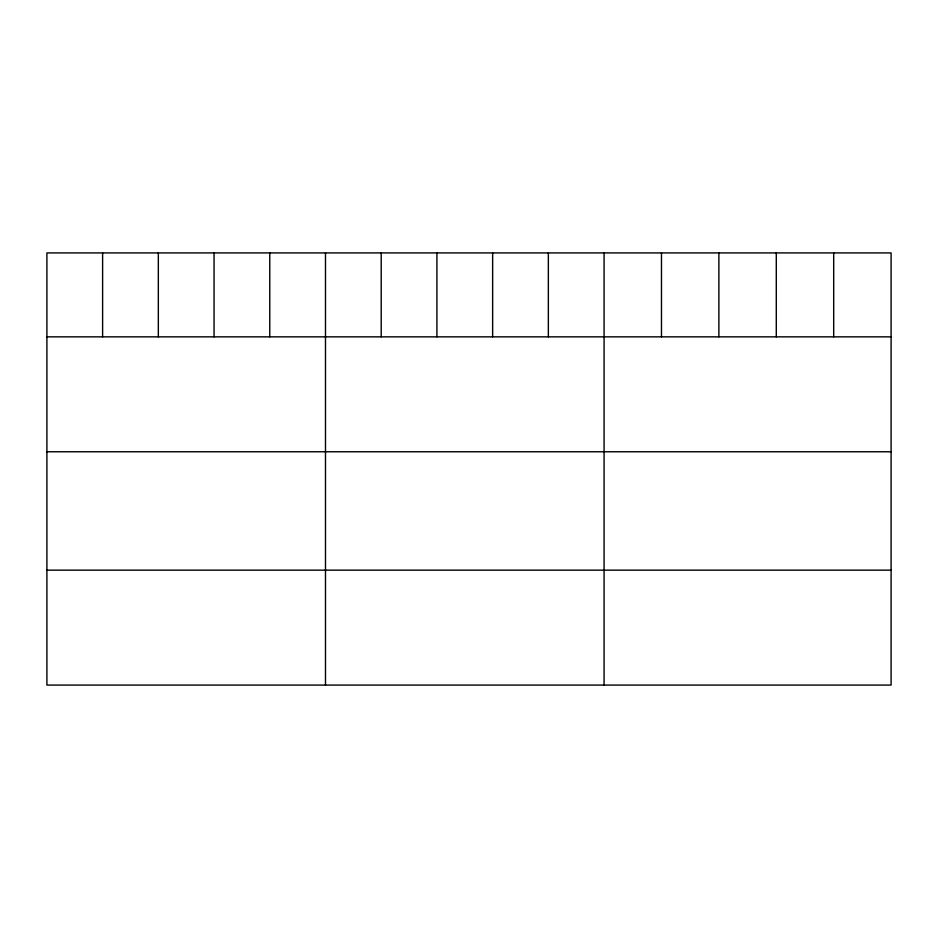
<?xml version="1.0" encoding="UTF-8"?>
<svg xmlns="http://www.w3.org/2000/svg" width="938" height="938" viewBox="0 0 938 938"><rect width="100%" height="100%" fill="white"/><g stroke="black" fill="none" stroke-linecap="round" stroke-linejoin="round"><path stroke-width="1.41" d="M891.1 336.848L891.1 685.08L46.9 685.08L46.9 252.92L891.1 252.92L891.1 336.848L46.9 336.848M46.9 451.764L891.1 451.764M46.9 570.163L891.1 570.163M833.694 252.92L833.694 336.848M776.289 252.92L776.289 336.848M718.883 252.92L718.883 336.848M661.478 252.92L661.478 336.848M604.072 252.92L604.072 685.08M548.355 252.92L548.355 336.848M492.638 252.92L492.638 336.848M436.92 252.92L436.92 336.848M381.203 252.92L381.203 336.848M325.486 252.92L325.486 685.08M269.769 252.92L269.769 336.848M214.052 252.92L214.052 336.848M158.334 252.92L158.334 336.848M102.617 252.92L102.617 336.848"/></g></svg>
